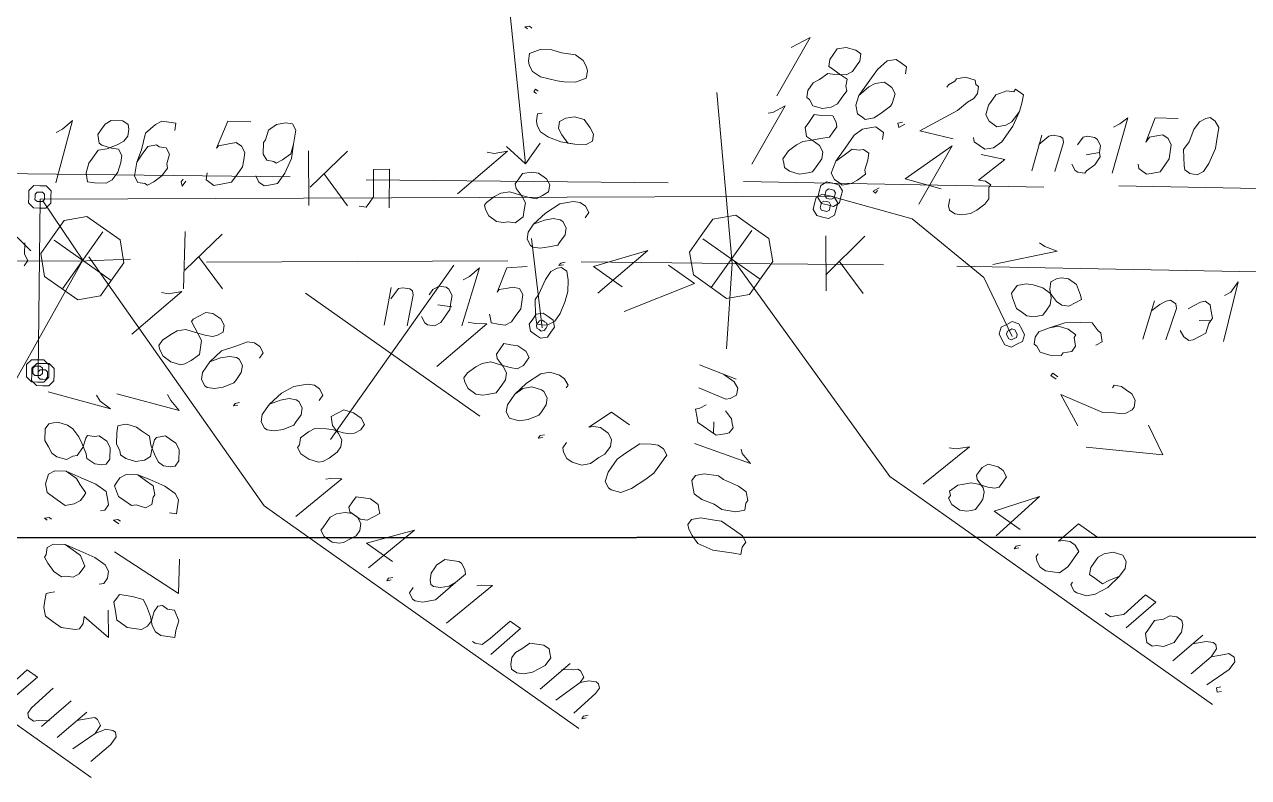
# Model space of a CAD drawing. Header units: millimetres. Extents: x -45570 to 57695, y -24100 to 57483.
# Drawn here: x 542 to 17859, y -24100 to -13444 of the extents above; entities that cross this region are included whole.
import ezdxf

# ---------------------------------------------------------------- set-up
doc = ezdxf.new("R2010")
doc.units = ezdxf.units.MM
doc.layers.add('НВК_граница', color=6, linetype='Continuous', lineweight=35)
doc.layers.add('НВК_топо', color=9, linetype='Continuous', lineweight=9)

# ---------------------------------------------------------------- blocks, each defined once
blk = doc.blocks.new('ТОПО')
at = {"layer": 'НВК_граница'}
blk.add_line((-5171, -20714), (23829, -20695), dxfattribs=at)
at = {"layer": 'НВК_топо'}
for p, q in [((7631, -15417), (7199, -11191)), ((7686, -13468), (7623, -13479)), ((7623, -13479), (7659, -13505)), ((7722, -13494), (7686, -13468)), ((11658, -13629), (11185, -14453)), ((11480, -13724), (11658, -13629)), ((7839, -13798), (7687, -13856)), ((8001, -13802), (7839, -13798)), ((8138, -13843), (8001, -13802)), ((8337, -13874), (8138, -13843)), ((11391, -13771), (11480, -13724)), ((12041, -13789), (11989, -13863)), ((12166, -13768), (12041, -13789)), ((12303, -13809), (12166, -13768)), ((12376, -13861), (12303, -13809)), ((7687, -13856), (7672, -13956)), ((7672, -13956), (7683, -14018)), ((7683, -14018), (7730, -14107)), ((8447, -13952), (8337, -13874)), ((8495, -14041), (8447, -13952)), ((11937, -13937), (11921, -14036)), ((11989, -13863), (11937, -13937)), ((12309, -14034), (12361, -13961)), ((12361, -13961), (12376, -13861)), ((12749, -13959), (12608, -14080)), ((12875, -13938), (12749, -13959)), ((12948, -13990), (12875, -13938)), ((13022, -14042), (12948, -13990)), ((7730, -14107), (7841, -14185)), ((7841, -14185), (8077, -14242)), ((8490, -14203), (8506, -14104)), ((8506, -14104), (8495, -14041)), ((11791, -14220), (11906, -14136)), ((11906, -14136), (12006, -14151)), ((11921, -14036), (11958, -14062)), ((11958, -14062), (12069, -14140)), ((12006, -14151), (12168, -14156)), ((12069, -14140), (12179, -14218)), ((12168, -14156), (12257, -14108)), ((12257, -14108), (12309, -14034)), ((12608, -14080), (12478, -14264)), ((13006, -14141), (13022, -14042)), ((13730, -14212), (13855, -14190)), ((13855, -14190), (13992, -14231)), ((7773, -14359), (7747, -14395)), ((7810, -14385), (7773, -14359)), ((8077, -14242), (8176, -14257)), ((8176, -14257), (8339, -14262)), ((8339, -14262), (8490, -14203)), ((11624, -14378), (11702, -14268)), ((11702, -14268), (11791, -14220)), ((12179, -14218), (12164, -14318)), ((12164, -14318), (12174, -14381)), ((12478, -14264), (12348, -14448)), ((12489, -14327), (12348, -14448)), ((12577, -14280), (12489, -14327)), ((12703, -14258), (12577, -14280)), ((12740, -14284), (12703, -14258)), ((12813, -14336), (12740, -14284)), ((12861, -14425), (12813, -14336)), ((13589, -14333), (13615, -14296)), ((13615, -14296), (13704, -14248)), ((13704, -14248), (13730, -14212)), ((13992, -14231), (14003, -14294)), ((14003, -14294), (14039, -14320)), ((14039, -14320), (14024, -14420)), ((14537, -14397), (14563, -14360)), ((14563, -14360), (14674, -14438)), ((7747, -14395), (7784, -14421)), ((10556, -16824), (10336, -14405)), ((11609, -14478), (11624, -14378)), ((11646, -14504), (11609, -14478)), ((11693, -14593), (11646, -14504)), ((12096, -14491), (12044, -14565)), ((12174, -14381), (12096, -14491)), ((12348, -14448), (12306, -14585)), ((12820, -14561), (12861, -14425)), ((13883, -14541), (13742, -14662)), ((13972, -14493), (13883, -14541)), ((14024, -14420), (13972, -14493)), ((14208, -14550), (14286, -14440)), ((14286, -14440), (14438, -14381)), ((14438, -14381), (14537, -14397)), ((14659, -14537), (14617, -14674)), ((14674, -14438), (14659, -14537)), ((7786, -14809), (7801, -14709)), ((7801, -14709), (7864, -14699)), ((11306, -14594), (10833, -15419)), ((11065, -14700), (11128, -14689)), ((11128, -14689), (11306, -14594)), ((11715, -14718), (11637, -14829)), ((11830, -14634), (11693, -14593)), ((11814, -14734), (11715, -14718)), ((11955, -14612), (11830, -14634)), ((12044, -14565), (11955, -14612)), ((12306, -14585), (12328, -14710)), ((12328, -14710), (12401, -14762)), ((12564, -14767), (12679, -14683)), ((12679, -14683), (12794, -14598)), ((12794, -14598), (12820, -14561)), ((13742, -14662), (13209, -14947)), ((14141, -14723), (14182, -14587)), ((14182, -14587), (14208, -14550)), ((14617, -14674), (14513, -14821)), ((14617, -14674), (14524, -14884)), ((1221, -14802), (984, -15683)), ((1080, -14923), (1221, -14802)), ((1682, -14852), (1630, -14925)), ((1771, -14804), (1682, -14852)), ((1933, -14809), (1771, -14804)), ((2007, -14861), (1933, -14809)), ((2018, -14924), (2007, -14861)), ((2395, -14859), (2254, -14980)), ((2484, -14812), (2395, -14859)), ((2583, -14827), (2484, -14812)), ((2683, -14842), (2583, -14827)), ((2668, -14942), (2683, -14842)), ((3421, -14813), (3261, -15196)), ((3746, -14822), (3421, -14813)), ((3993, -14941), (4108, -14857)), ((4108, -14857), (4234, -14835)), ((4234, -14835), (4333, -14851)), ((4333, -14851), (4381, -14939)), ((7797, -14872), (7786, -14809)), ((7844, -14961), (7797, -14872)), ((8095, -14918), (8111, -14818)), ((8111, -14818), (8200, -14771)), ((8200, -14771), (8325, -14749)), ((8325, -14749), (8462, -14790)), ((8462, -14790), (8546, -14905)), ((11637, -14829), (11585, -14902)), ((11977, -14738), (11814, -14734)), ((12024, -14827), (11977, -14738)), ((11983, -14963), (12035, -14890)), ((12035, -14890), (12024, -14827)), ((12401, -14762), (12438, -14788)), ((12438, -14788), (12564, -14767)), ((12962, -14828), (12899, -14839)), ((12899, -14839), (12910, -14902)), ((12910, -14902), (12999, -14854)), ((14188, -14812), (14141, -14723)), ((14262, -14864), (14188, -14812)), ((14299, -14890), (14262, -14864)), ((14424, -14869), (14299, -14890)), ((14524, -14884), (14368, -15105)), ((14513, -14821), (14424, -14869)), ((16153, -14767), (15931, -15548)), ((15949, -14899), (16038, -14851)), ((16038, -14851), (16153, -14767)), ((16540, -14765), (16406, -15111)), ((16865, -14774), (16540, -14765)), ((17164, -14820), (17086, -14930)), ((17253, -14772), (17164, -14820)), ((17316, -14761), (17253, -14772)), ((17389, -14814), (17316, -14761)), ((17437, -14902), (17389, -14814)), ((991, -14970), (1080, -14923)), ((1630, -14925), (1578, -14999)), ((1578, -14999), (1600, -15125)), ((1950, -15097), (2003, -15023)), ((2003, -15023), (2018, -14924)), ((2254, -14980), (2197, -15216)), ((3952, -15078), (3993, -14941)), ((4381, -14939), (4350, -15139)), ((7954, -15039), (7844, -14961)), ((8128, -15106), (7954, -15039)), ((8143, -15007), (8095, -14918)), ((8227, -15121), (8143, -15007)), ((8546, -14905), (8593, -14994)), ((8593, -14994), (8578, -15094)), ((11585, -14902), (11595, -14965)), ((11595, -14965), (11606, -15028)), ((11606, -15028), (11717, -15106)), ((11680, -15080), (11805, -15058)), ((11805, -15058), (11931, -15037)), ((11931, -15037), (11983, -14963)), ((12282, -15009), (12152, -15193)), ((12397, -14925), (12282, -15009)), ((12523, -14903), (12397, -14925)), ((12585, -14893), (12523, -14903)), ((12696, -14971), (12585, -14893)), ((12680, -15070), (12696, -14971)), ((13209, -14947), (13681, -15061)), ((13980, -15106), (13969, -15044)), ((14933, -15008), (14794, -15517)), ((14892, -15144), (15033, -15023)), ((15033, -15023), (15096, -15012)), ((15096, -15012), (15195, -15028)), ((15195, -15028), (15232, -15054)), ((15232, -15054), (15243, -15116)), ((15442, -15147), (15520, -15037)), ((15520, -15037), (15583, -15026)), ((15583, -15026), (15682, -15041)), ((15682, -15041), (15719, -15067)), ((16406, -15111), (16458, -15038)), ((16458, -15038), (16584, -15016)), ((16584, -15016), (16646, -15005)), ((16646, -15005), (16720, -15058)), ((16720, -15058), (16767, -15146)), ((17086, -14930), (17019, -15103)), ((17406, -15102), (17437, -14902)), ((1506, -15335), (1584, -15224)), ((1584, -15224), (1710, -15203)), ((1600, -15125), (1636, -15151)), ((1636, -15151), (1773, -15192)), ((1710, -15203), (1862, -15144)), ((1773, -15192), (1872, -15207)), ((1862, -15144), (1950, -15097)), ((1872, -15207), (1920, -15296)), ((2197, -15216), (2130, -15390)), ((2286, -15169), (2208, -15279)), ((2412, -15147), (2286, -15169)), ((2449, -15173), (2412, -15147)), ((2548, -15189), (2449, -15173)), ((2596, -15277), (2548, -15189)), ((3261, -15196), (3287, -15159)), ((3287, -15159), (3412, -15138)), ((3412, -15138), (3538, -15116)), ((3538, -15116), (3612, -15168)), ((3612, -15168), (3659, -15257)), ((3921, -15277), (3926, -15114)), ((3926, -15114), (3952, -15078)), ((4350, -15139), (4309, -15275)), ((4350, -15139), (4320, -15338)), ((4560, -15232), (4564, -16007)), ((5110, -15235), (4583, -15745)), ((7374, -15235), (6669, -15841)), ((7185, -15268), (7374, -15235)), ((7631, -15417), (7363, -15172)), ((7840, -15123), (7631, -15417)), ((8327, -15137), (8128, -15106)), ((8327, -15137), (8227, -15121)), ((8489, -15141), (8327, -15137)), ((8578, -15094), (8489, -15141)), ((11272, -15344), (11350, -15233)), ((11350, -15233), (11465, -15149)), ((11465, -15149), (11554, -15101)), ((11554, -15101), (11680, -15080)), ((11717, -15106), (11790, -15158)), ((11790, -15158), (11838, -15247)), ((12152, -15193), (12022, -15377)), ((12251, -15208), (12137, -15293)), ((12351, -15224), (12251, -15208)), ((12414, -15213), (12351, -15224)), ((12487, -15265), (12414, -15213)), ((13666, -15160), (13003, -15629)), ((13193, -15985), (13666, -15160)), ((14054, -15158), (13980, -15106)), ((14127, -15210), (14054, -15158)), ((14253, -15189), (14127, -15210)), ((14368, -15105), (14253, -15189)), ((15243, -15116), (15119, -15526)), ((15719, -15067), (15767, -15156)), ((15767, -15156), (15752, -15256)), ((16767, -15146), (16752, -15246)), ((17019, -15103), (16941, -15214)), ((16941, -15214), (16947, -15439)), ((17298, -15411), (17391, -15201)), ((17391, -15201), (17406, -15102)), ((1413, -15545), (1454, -15408)), ((1454, -15408), (1506, -15335)), ((1905, -15396), (1863, -15532)), ((1920, -15296), (1905, -15396)), ((2130, -15390), (2099, -15589)), ((2208, -15279), (2130, -15390)), ((2554, -15414), (2596, -15277)), ((3644, -15357), (3629, -15456)), ((3659, -15257), (3644, -15357)), ((3969, -15366), (3921, -15277)), ((4068, -15381), (3969, -15366)), ((4105, -15407), (4068, -15381)), ((4194, -15359), (4105, -15407)), ((4309, -15275), (4194, -15359)), ((4320, -15338), (4226, -15548)), ((7086, -15252), (7185, -15268)), ((11283, -15406), (11272, -15344)), ((11294, -15469), (11283, -15406)), ((11822, -15346), (11744, -15457)), ((11838, -15247), (11822, -15346)), ((12022, -15377), (11954, -15550)), ((12137, -15293), (12022, -15377)), ((12431, -15501), (12472, -15365)), ((12472, -15365), (12487, -15265)), ((14411, -15356), (14040, -15646)), ((14075, -15284), (14411, -15356)), ((15752, -15256), (15563, -15288)), ((15762, -15318), (15684, -15429)), ((15752, -15256), (15762, -15318)), ((16737, -15346), (16685, -15419)), ((16752, -15246), (16737, -15346)), ((17220, -15522), (17298, -15411)), ((4300, -15600), (-300, -15547)), ((1424, -15607), (1413, -15545)), ((1863, -15532), (1811, -15606)), ((2487, -15587), (2565, -15477)), ((2565, -15477), (2554, -15414)), ((3111, -15642), (3126, -15542)), ((3551, -15567), (3472, -15677)), ((3629, -15456), (3551, -15567)), ((4226, -15548), (4122, -15695)), ((5114, -16010), (4776, -15551)), ((5704, -15489), (5478, -15495)), ((5478, -15495), (5480, -15883)), ((5701, -16039), (5704, -15489)), ((7590, -15554), (7538, -15627)), ((7716, -15532), (7590, -15554)), ((7815, -15548), (7716, -15532)), ((7926, -15626), (7815, -15548)), ((11367, -15521), (11294, -15469)), ((11504, -15563), (11367, -15521)), ((11629, -15541), (11504, -15563)), ((11692, -15530), (11629, -15541)), ((11744, -15457), (11692, -15530)), ((11954, -15550), (12002, -15639)), ((12327, -15648), (12442, -15564)), ((12442, -15564), (12431, -15501)), ((15407, -15509), (15359, -15420)), ((15444, -15535), (15407, -15509)), ((15543, -15550), (15444, -15535)), ((15569, -15513), (15543, -15550)), ((15684, -15429), (15569, -15513)), ((16308, -15484), (16297, -15421)), ((16345, -15510), (16308, -15484)), ((16418, -15562), (16345, -15510)), ((16481, -15551), (16418, -15562)), ((16607, -15530), (16481, -15551)), ((16685, -15419), (16607, -15530)), ((16947, -15439), (16958, -15502)), ((16958, -15502), (17031, -15554)), ((17031, -15554), (17131, -15569)), ((17131, -15569), (17220, -15522)), ((1434, -15670), (1424, -15607)), ((1534, -15686), (1434, -15670)), ((1696, -15690), (1534, -15686)), ((1785, -15643), (1696, -15690)), ((1811, -15606), (1785, -15643)), ((2099, -15589), (2147, -15678)), ((2147, -15678), (2247, -15693)), ((2247, -15693), (2283, -15719)), ((2283, -15719), (2372, -15671)), ((2372, -15671), (2487, -15587)), ((2786, -15633), (2760, -15670)), ((2760, -15670), (2771, -15732)), ((2771, -15732), (2823, -15659)), ((3148, -15668), (3111, -15642)), ((3221, -15720), (3148, -15668)), ((3347, -15698), (3221, -15720)), ((3472, -15677), (3347, -15698)), ((3860, -15675), (3813, -15586)), ((3934, -15727), (3860, -15675)), ((3997, -15717), (3934, -15727)), ((4122, -15695), (3997, -15717)), ((9650, -15686), (5374, -15642)), ((7538, -15627), (7486, -15701)), ((7486, -15701), (7497, -15764)), ((7973, -15715), (7926, -15626)), ((7958, -15814), (7973, -15715)), ((14963, -15746), (10713, -15666)), ((12002, -15639), (12075, -15691)), ((12075, -15691), (12112, -15717)), ((12112, -15717), (12238, -15696)), ((12238, -15696), (12327, -15648)), ((12636, -15757), (12547, -15804)), ((13003, -15629), (13511, -15769)), ((14040, -15646), (14140, -15661)), ((14140, -15661), (14213, -15713)), ((14187, -15750), (14183, -15912)), ((14213, -15713), (14187, -15750)), ((20275, -15807), (16026, -15726)), ((734, -18377), (765, -15914)), ((765, -15914), (11945, -15875)), ((5480, -15883), (5428, -15956)), ((7078, -15965), (7193, -15880)), ((7193, -15880), (7282, -15833)), ((7282, -15833), (7408, -15811)), ((7408, -15811), (7544, -15853)), ((7497, -15764), (7581, -15879)), ((7544, -15853), (7681, -15894)), ((7581, -15879), (7629, -15968)), ((7681, -15894), (7780, -15909)), ((7780, -15909), (7869, -15862)), ((7869, -15862), (7958, -15814)), ((11945, -15875), (13099, -16195)), ((12547, -15804), (12584, -15830)), ((12584, -15830), (12610, -15794)), ((13617, -16009), (13633, -15910)), ((14183, -15912), (14131, -15986)), ((1366, -16781), (802, -15940)), ((5376, -16030), (5276, -16015)), ((5428, -15956), (5376, -16030)), ((7052, -16002), (7078, -15965)), ((7063, -16064), (7052, -16002)), ((7111, -16153), (7063, -16064)), ((7613, -16067), (7598, -16167)), ((7629, -15968), (7613, -16067)), ((8116, -15981), (7912, -16113)), ((8304, -15949), (8116, -15981)), ((8404, -15964), (8304, -15949)), ((8477, -16016), (8404, -15964)), ((8525, -16105), (8477, -16016)), ((13628, -16072), (13617, -16009)), ((13702, -16124), (13628, -16072)), ((14016, -16070), (13927, -16118)), ((14131, -15986), (14016, -16070)), ((632, -16648), (242, -16262)), ((7221, -16231), (7111, -16153)), ((7321, -16247), (7221, -16231)), ((7383, -16236), (7321, -16247)), ((7483, -16251), (7383, -16236)), ((7598, -16167), (7483, -16251)), ((7745, -16271), (7667, -16381)), ((7912, -16113), (7745, -16271)), ((7897, -16213), (7745, -16271)), ((8022, -16191), (7897, -16213)), ((8122, -16206), (8022, -16191)), ((8159, -16232), (8122, -16206)), ((8206, -16321), (8159, -16232)), ((8473, -16179), (8525, -16105)), ((13099, -16195), (14114, -17023)), ((13801, -16139), (13702, -16124)), ((13927, -16118), (13801, -16139)), ((1652, -16377), (1080, -17186)), ((2815, -16371), (2793, -17184)), ((3339, -16411), (2813, -16922)), ((7667, -16381), (7652, -16481)), ((8113, -16531), (8191, -16421)), ((8191, -16421), (8206, -16321)), ((10831, -16357), (10259, -17166)), ((12430, -16439), (11877, -16986)), ((11880, -16436), (11883, -17211)), ((547, -16533), (543, -16696)), ((961, -16495), (1771, -17068)), ((7652, -16481), (7699, -16570)), ((7699, -16570), (7736, -16596)), ((7867, -17737), (7715, -16470)), ((7736, -16596), (7836, -16611)), ((7836, -16611), (7961, -16590)), ((7961, -16590), (8087, -16568)), ((8087, -16568), (8113, -16531)), ((10140, -16475), (10950, -17048)), ((14903, -16533), (14977, -16585)), ((14977, -16585), (15150, -16652)), ((1303, -16792), (-2223, -16782)), ((-95, -19392), (1366, -16781)), ((591, -16785), (538, -16858)), ((543, -16696), (591, -16785)), ((2042, -16763), (1303, -16792)), ((1455, -16734), (3933, -20254)), ((3343, -17186), (3006, -16727)), ((7381, -16786), (3116, -16805)), ((9360, -16641), (8591, -16870)), ((8656, -17247), (9360, -16641)), ((10582, -16788), (12785, -19838)), ((12407, -17251), (12070, -16791)), ((15150, -16652), (14244, -16839)), ((4872, -19317), (6616, -16852)), ((6978, -16887), (6730, -17706)), ((6837, -17009), (6978, -16887)), ((7365, -16886), (7231, -17232)), ((7653, -16869), (7365, -16886)), ((7989, -16941), (7911, -17051)), ((8078, -16893), (7989, -16941)), ((8141, -16882), (8078, -16893)), ((8130, -16819), (8104, -16856)), ((8104, -16856), (8167, -16845)), ((8193, -16809), (8130, -16819)), ((8214, -16934), (8141, -16882)), ((8236, -17060), (8214, -16934)), ((10556, -16824), (8418, -16802)), ((8591, -16870), (8996, -17156)), ((9655, -16849), (10023, -17110)), ((10472, -18035), (10556, -16824)), ((12694, -16846), (10556, -16824)), ((17980, -16943), (13731, -16863)), ((6748, -17056), (6837, -17009)), ((7911, -17051), (7818, -17261)), ((8231, -17222), (8236, -17060)), ((10023, -17110), (9024, -17507)), ((14114, -17023), (14516, -17860)), ((14534, -17210), (14586, -17137)), ((14586, -17137), (14712, -17115)), ((14712, -17115), (14812, -17130)), ((14812, -17130), (14948, -17172)), ((15063, -17087), (15048, -17187)), ((15152, -17040), (15063, -17087)), ((15215, -17029), (15152, -17040)), ((15314, -17044), (15215, -17029)), ((15424, -17122), (15314, -17044)), ((15483, -17274), (15424, -17122)), ((17714, -17086), (17503, -17930)), ((17610, -17233), (17714, -17086)), ((2767, -17220), (2062, -17826)), ((2479, -17237), (2578, -17253)), ((2578, -17253), (2767, -17220)), ((4517, -17244), (6982, -18988)), ((5732, -17165), (5630, -17700)), ((5727, -17328), (5832, -17181)), ((5832, -17181), (5894, -17170)), ((5894, -17170), (5994, -17185)), ((6042, -17274), (5954, -17709)), ((5994, -17185), (6031, -17211)), ((6031, -17211), (6042, -17274)), ((6267, -17268), (6319, -17194)), ((6319, -17194), (6408, -17147)), ((6408, -17147), (6507, -17162)), ((6507, -17162), (6544, -17188)), ((6544, -17188), (6592, -17277)), ((6592, -17277), (6576, -17376)), ((7231, -17232), (7257, -17195)), ((7257, -17195), (7382, -17174)), ((7382, -17174), (7445, -17163)), ((7445, -17163), (7545, -17178)), ((7545, -17178), (7592, -17267)), ((7592, -17267), (7577, -17367)), ((7818, -17261), (7766, -17334)), ((8190, -17359), (8231, -17222)), ((14508, -17247), (14534, -17210)), ((14519, -17310), (14508, -17247)), ((14577, -17461), (14519, -17310)), ((14948, -17172), (15058, -17250)), ((15048, -17187), (15069, -17313)), ((15069, -17313), (15054, -17412)), ((15058, -17250), (15143, -17365)), ((15494, -17337), (15483, -17274)), ((17521, -17281), (17610, -17233)), ((6587, -17439), (6388, -17409)), ((6561, -17476), (6483, -17586)), ((6576, -17376), (6561, -17476)), ((7562, -17466), (7484, -17577)), ((7577, -17367), (7562, -17466)), ((7766, -17334), (7772, -17560)), ((8123, -17532), (8190, -17359)), ((14651, -17513), (14577, -17461)), ((15002, -17486), (14950, -17559)), ((15054, -17412), (15002, -17486)), ((15143, -17365), (15216, -17417)), ((15216, -17417), (15316, -17432)), ((15316, -17432), (15405, -17384)), ((15405, -17384), (15494, -17337)), ((16531, -17353), (16366, -17899)), ((16490, -17490), (16605, -17405)), ((16605, -17405), (16693, -17358)), ((16841, -17462), (16691, -17908)), ((16693, -17358), (16756, -17347)), ((16756, -17347), (16830, -17399)), ((16830, -17399), (16841, -17462)), ((17003, -17466), (17092, -17419)), ((17092, -17419), (17181, -17371)), ((17181, -17371), (17244, -17360)), ((17244, -17360), (17317, -17413)), ((17317, -17413), (17328, -17475)), ((17328, -17475), (17349, -17601)), ((2931, -17613), (2905, -17649)), ((2905, -17649), (2952, -17738)), ((3020, -17565), (2931, -17613)), ((3109, -17518), (3020, -17565)), ((3208, -17533), (3109, -17518)), ((3319, -17611), (3208, -17533)), ((3366, -17700), (3319, -17611)), ((6206, -17666), (6158, -17577)), ((6431, -17660), (6342, -17708)), ((6483, -17586), (6431, -17660)), ((6819, -17658), (6918, -17674)), ((7133, -17604), (7122, -17542)), ((7144, -17667), (7133, -17604)), ((7432, -17650), (7343, -17698)), ((7484, -17577), (7432, -17650)), ((7772, -17560), (7793, -17685)), ((7956, -17690), (8045, -17642)), ((8045, -17642), (8123, -17532)), ((14724, -17566), (14651, -17513)), ((14824, -17581), (14724, -17566)), ((14950, -17559), (14824, -17581)), ((15485, -17662), (15259, -17668)), ((15647, -17666), (15485, -17662)), ((17323, -17638), (17161, -17633)), ((17349, -17601), (17297, -17675)), ((2497, -17913), (2612, -17829)), ((2612, -17829), (2701, -17781)), ((2701, -17781), (2827, -17760)), ((2827, -17760), (2963, -17801)), ((2952, -17738), (3000, -17827)), ((2963, -17801), (3100, -17842)), ((3000, -17827), (3048, -17916)), ((3262, -17847), (3351, -17799)), ((3351, -17799), (3366, -17700)), ((6243, -17692), (6206, -17666)), ((6342, -17708), (6243, -17692)), ((7081, -17678), (6376, -18284)), ((6918, -17674), (7081, -17678)), ((7243, -17683), (7144, -17667)), ((7343, -17698), (7243, -17683)), ((7793, -17685), (7893, -17701)), ((7893, -17701), (7956, -17690)), ((14893, -17795), (14841, -17869)), ((15045, -17737), (14893, -17795)), ((15259, -17668), (15045, -17737)), ((15170, -17715), (15045, -17737)), ((15307, -17757), (15170, -17715)), ((15417, -17835), (15307, -17757)), ((15391, -17872), (15417, -17835)), ((15731, -17781), (15647, -17666)), ((15768, -17807), (15731, -17781)), ((15790, -17933), (15768, -17807)), ((16942, -17865), (16894, -17776)), ((17256, -17811), (17167, -17859)), ((17297, -17675), (17256, -17811)), ((2445, -17987), (2497, -17913)), ((2456, -18050), (2445, -17987)), ((3048, -17916), (3032, -18016)), ((3100, -17842), (3199, -17858)), ((3199, -17858), (3262, -17847)), ((3546, -17992), (3331, -18061)), ((3697, -17934), (3546, -17992)), ((3797, -17949), (3697, -17934)), ((3870, -18001), (3797, -17949)), ((3918, -18090), (3870, -18001)), ((7323, -17960), (7271, -18033)), ((7423, -17975), (7323, -17960)), ((7522, -17990), (7423, -17975)), ((7633, -18069), (7522, -17990)), ((14841, -17869), (14826, -17968)), ((14826, -17968), (14863, -17995)), ((14863, -17995), (14910, -18083)), ((15361, -18071), (15413, -17997)), ((15413, -17997), (15391, -17872)), ((15701, -17980), (15790, -17933)), ((17016, -17917), (16942, -17865)), ((17078, -17906), (17016, -17917)), ((17167, -17859), (17078, -17906)), ((2504, -18138), (2456, -18050)), ((2614, -18217), (2504, -18138)), ((3017, -18115), (2902, -18200)), ((3032, -18016), (3017, -18115)), ((3331, -18061), (3164, -18219)), ((3316, -18161), (3164, -18219)), ((3441, -18140), (3316, -18161)), ((3541, -18155), (3441, -18140)), ((3578, -18181), (3541, -18155)), ((3625, -18270), (3578, -18181)), ((3866, -18164), (3918, -18090)), ((7271, -18033), (7219, -18107)), ((7219, -18107), (7230, -18170)), ((7230, -18170), (7314, -18285)), ((7680, -18157), (7633, -18069)), ((7654, -18194), (7680, -18157)), ((14910, -18083), (15046, -18125)), ((15046, -18125), (15209, -18129)), ((15209, -18129), (15235, -18092)), ((15235, -18092), (15361, -18071)), ((2750, -18258), (2614, -18217)), ((2813, -18247), (2750, -18258)), ((2902, -18200), (2813, -18247)), ((3164, -18219), (3060, -18367)), ((3610, -18369), (3625, -18270)), ((6811, -18371), (6926, -18287)), ((6926, -18287), (7015, -18239)), ((7015, -18239), (7141, -18217)), ((7141, -18217), (7277, -18259)), ((7277, -18259), (7414, -18300)), ((7314, -18285), (7362, -18374)), ((7414, -18300), (7513, -18315)), ((7513, -18315), (7602, -18268)), ((7602, -18268), (7654, -18194)), ((10610, -18464), (10091, -18262)), ((3060, -18367), (3045, -18466)), ((3045, -18466), (3092, -18555)), ((3354, -18575), (3506, -18517)), ((3506, -18517), (3532, -18480)), ((3532, -18480), (3610, -18369)), ((6759, -18444), (6811, -18371)), ((6770, -18507), (6759, -18444)), ((6818, -18596), (6770, -18507)), ((7346, -18473), (7294, -18547)), ((7362, -18374), (7346, -18473)), ((7645, -18519), (7478, -18677)), ((7849, -18387), (7645, -18519)), ((7974, -18366), (7849, -18387)), ((8111, -18407), (7974, -18366)), ((8184, -18459), (8111, -18407)), ((8232, -18548), (8184, -18459)), ((10437, -18397), (10584, -18501)), ((10584, -18501), (10632, -18590)), ((15090, -18376), (15063, -18413)), ((15063, -18413), (15137, -18465)), ((15163, -18428), (15090, -18376)), ((1758, -18881), (876, -18643)), ((1563, -18688), (1611, -18776)), ((2732, -18908), (1851, -18671)), ((2564, -18678), (2611, -18767)), ((3092, -18555), (3129, -18581)), ((3129, -18581), (3229, -18596)), ((3229, -18596), (3354, -18575)), ((4177, -18660), (4010, -18818)), ((4355, -18565), (4177, -18660)), ((4543, -18533), (4355, -18565)), ((4643, -18548), (4543, -18533)), ((4717, -18600), (4643, -18548)), ((4712, -18763), (4764, -18689)), ((4764, -18689), (4717, -18600)), ((6928, -18674), (6818, -18596)), ((7028, -18689), (6928, -18674)), ((7090, -18679), (7028, -18689)), ((7216, -18657), (7090, -18679)), ((7294, -18547), (7216, -18657)), ((7478, -18677), (7374, -18824)), ((7593, -18593), (7478, -18677)), ((7719, -18571), (7593, -18593)), ((7855, -18612), (7719, -18571)), ((7892, -18638), (7855, -18612)), ((7939, -18727), (7892, -18638)), ((8206, -18585), (8232, -18548)), ((10465, -18748), (10082, -18587)), ((10617, -18689), (10528, -18737)), ((10632, -18590), (10617, -18689)), ((15799, -18933), (15206, -18679)), ((15206, -18679), (15444, -19124)), ((15934, -18587), (15960, -18550)), ((15960, -18550), (16060, -18566)), ((16060, -18566), (16133, -18618)), ((16133, -18618), (16207, -18670)), ((16207, -18670), (16254, -18759)), ((1611, -18776), (1758, -18881)), ((2611, -18767), (2732, -18908)), ((3523, -18805), (3497, -18841)), ((3497, -18841), (3560, -18831)), ((3586, -18794), (3523, -18805)), ((4010, -18818), (3906, -18965)), ((4162, -18760), (4010, -18818)), ((4288, -18738), (4162, -18760)), ((4387, -18754), (4288, -18738)), ((4424, -18780), (4387, -18754)), ((4472, -18868), (4424, -18780)), ((4456, -18968), (4472, -18868)), ((7374, -18824), (7359, -18924)), ((7846, -18937), (7924, -18827)), ((7924, -18827), (7939, -18727)), ((10036, -18886), (10099, -18875)), ((10099, -18875), (10188, -18827)), ((10528, -18737), (10465, -18748)), ((16239, -18858), (16213, -18895)), ((16254, -18759), (16239, -18858)), ((3906, -18965), (3891, -19065)), ((4378, -19078), (4456, -18968)), ((4970, -18945), (4881, -18992)), ((4881, -18992), (4892, -19055)), ((5059, -18897), (4970, -18945)), ((5195, -18939), (5059, -18897)), ((5305, -19017), (5195, -18939)), ((5353, -19106), (5305, -19017)), ((7359, -18924), (7406, -19013)), ((7406, -19013), (7543, -19054)), ((7543, -19054), (7668, -19032)), ((7668, -19032), (7820, -18974)), ((7820, -18974), (7846, -18937)), ((8847, -18928), (8528, -19144)), ((9104, -19110), (8847, -18928)), ((10057, -19011), (10036, -18886)), ((10068, -19074), (10057, -19011)), ((10460, -18910), (10545, -19025)), ((10545, -19025), (10555, -19088)), ((15962, -18938), (15799, -18933)), ((16061, -18953), (15962, -18938)), ((16124, -18942), (16061, -18953)), ((16213, -18895), (16124, -18942)), ((832, -19330), (837, -19168)), ((837, -19168), (889, -19094)), ((889, -19094), (952, -19083)), ((952, -19083), (1015, -19072)), ((1015, -19072), (1151, -19114)), ((1151, -19114), (1225, -19166)), ((1225, -19166), (1309, -19281)), ((1844, -19383), (1848, -19221)), ((1848, -19221), (1864, -19121)), ((1864, -19121), (1926, -19110)), ((1926, -19110), (1989, -19100)), ((1989, -19100), (2126, -19141)), ((2126, -19141), (2199, -19193)), ((2199, -19193), (2310, -19271)), ((3891, -19065), (3938, -19154)), ((3938, -19154), (3975, -19180)), ((3975, -19180), (4075, -19195)), ((4075, -19195), (4201, -19174)), ((4201, -19174), (4352, -19115)), ((4352, -19115), (4378, -19078)), ((4447, -19293), (4562, -19209)), ((4562, -19209), (4651, -19161)), ((4651, -19161), (4813, -19166)), ((4813, -19166), (4913, -19181)), ((4892, -19055), (4902, -19118)), ((4902, -19118), (4987, -19233)), ((4913, -19181), (5050, -19222)), ((5212, -19227), (5301, -19179)), ((5301, -19179), (5353, -19106)), ((8528, -19144), (8591, -19133)), ((8591, -19133), (8690, -19148)), ((8690, -19148), (8801, -19227)), ((10142, -19126), (10068, -19074)), ((10252, -19204), (10142, -19126)), ((10326, -19256), (10252, -19204)), ((10289, -19230), (10293, -19068)), ((10566, -19151), (10514, -19224)), ((10555, -19088), (10566, -19151)), ((16445, -19114), (16645, -19532)), ((880, -19419), (832, -19330)), ((1309, -19281), (1356, -19370)), ((1356, -19370), (1415, -19521)), ((1409, -19296), (1367, -19432)), ((1435, -19259), (1409, -19296)), ((1534, -19274), (1435, -19259)), ((1597, -19264), (1534, -19274)), ((1707, -19342), (1597, -19264)), ((1755, -19431), (1707, -19342)), ((1891, -19472), (1844, -19383)), ((2310, -19271), (2331, -19397)), ((2383, -19323), (2342, -19460)), ((2409, -19286), (2383, -19323)), ((2535, -19265), (2409, -19286)), ((2608, -19317), (2535, -19265)), ((2682, -19369), (2608, -19317)), ((2730, -19458), (2682, -19369)), ((4406, -19429), (4432, -19393)), ((4432, -19393), (4447, -19293)), ((4987, -19233), (5034, -19322)), ((5034, -19322), (5019, -19421)), ((5050, -19222), (5149, -19237)), ((5149, -19237), (5212, -19227)), ((7837, -19262), (7811, -19299)), ((7811, -19299), (7874, -19288)), ((7900, -19251), (7837, -19262)), ((8157, -19434), (8209, -19360)), ((8801, -19227), (8848, -19315)), ((8848, -19315), (8833, -19415)), ((9247, -19376), (9043, -19508)), ((9409, -19381), (9247, -19376)), ((9509, -19396), (9409, -19381)), ((10815, -19658), (10022, -19373)), ((10451, -19235), (10326, -19256)), ((10514, -19224), (10451, -19235)), ((927, -19508), (880, -19419)), ((1001, -19560), (927, -19508)), ((1137, -19601), (1001, -19560)), ((1226, -19554), (1137, -19601)), ((1289, -19543), (1226, -19554)), ((1367, -19432), (1289, -19543)), ((1415, -19521), (1426, -19584)), ((1750, -19593), (1755, -19431)), ((1902, -19535), (1891, -19472)), ((1976, -19587), (1902, -19535)), ((2327, -19559), (2238, -19607)), ((2342, -19460), (2327, -19559)), ((2331, -19397), (2389, -19548)), ((2389, -19548), (2437, -19637)), ((2725, -19620), (2730, -19458)), ((4454, -19518), (4406, -19429)), ((4564, -19596), (4454, -19518)), ((4967, -19495), (4852, -19579)), ((5019, -19421), (4967, -19495)), ((8168, -19497), (8157, -19434)), ((8216, -19585), (8168, -19497)), ((8755, -19525), (8666, -19573)), ((8833, -19415), (8755, -19525)), ((9043, -19508), (8928, -19593)), ((9583, -19448), (9509, -19396)), ((9578, -19611), (9630, -19537)), ((9630, -19537), (9583, -19448)), ((10683, -19454), (10694, -19517)), ((10694, -19517), (10815, -19658)), ((13910, -19419), (13258, -19951)), ((13622, -19436), (13722, -19451)), ((13722, -19451), (13910, -19419)), ((16645, -19532), (15560, -19427)), ((1426, -19584), (1536, -19662)), ((1536, -19662), (1635, -19677)), ((1635, -19677), (1698, -19667)), ((1698, -19667), (1750, -19593)), ((2112, -19628), (1976, -19587)), ((2238, -19607), (2112, -19628)), ((2437, -19637), (2511, -19689)), ((2511, -19689), (2610, -19705)), ((2610, -19705), (2673, -19694)), ((2673, -19694), (2725, -19620)), ((4700, -19638), (4564, -19596)), ((4763, -19627), (4700, -19638)), ((4852, -19579), (4763, -19627)), ((8289, -19637), (8216, -19585)), ((8426, -19679), (8289, -19637)), ((8551, -19657), (8426, -19679)), ((8666, -19573), (8551, -19657)), ((8928, -19593), (8798, -19777)), ((9448, -19795), (9578, -19611)), ((14089, -19711), (14037, -19785)), ((14178, -19664), (14089, -19711)), ((14315, -19705), (14178, -19664)), ((14388, -19757), (14315, -19705)), ((882, -19807), (840, -19943)), ((970, -19759), (882, -19807)), ((1133, -19764), (970, -19759)), ((1343, -19857), (1133, -19764)), ((1280, -19868), (1133, -19764)), ((1328, -19957), (1280, -19868)), ((1553, -19950), (1343, -19857)), ((1893, -19860), (1841, -19933)), ((1982, -19812), (1893, -19860)), ((2144, -19817), (1982, -19812)), ((2318, -19884), (2144, -19817)), ((2255, -19895), (2144, -19817)), ((2365, -19973), (2255, -19895)), ((2528, -19977), (2318, -19884)), ((5031, -19872), (4379, -20404)), ((4806, -19878), (4869, -19867)), ((4869, -19867), (5031, -19872)), ((8798, -19777), (8757, -19913)), ((8757, -19913), (8804, -20002)), ((9129, -20011), (9333, -19879)), ((9333, -19879), (9448, -19795)), ((10035, -19824), (9983, -19897)), ((9983, -19897), (9993, -19960)), ((10160, -19802), (10035, -19824)), ((10360, -19833), (10160, -19802)), ((10433, -19885), (10360, -19833)), ((10643, -19978), (10433, -19885)), ((12785, -19838), (13080, -20046)), ((14037, -19785), (14011, -19822)), ((14011, -19822), (14022, -19884)), ((14022, -19884), (14106, -19999)), ((14384, -19919), (14436, -19846)), ((14436, -19846), (14388, -19757)), ((840, -19943), (862, -20069)), ((862, -20069), (972, -20147)), ((1412, -20071), (1328, -19957)), ((1386, -20108), (1412, -20071)), ((1700, -20054), (1553, -19950)), ((1722, -20180), (1700, -20054)), ((1841, -19933), (1815, -19970)), ((1815, -19970), (1873, -20122)), ((2387, -20099), (2365, -19973)), ((2675, -20082), (2528, -19977)), ((2722, -20170), (2675, -20082)), ((8804, -20002), (8841, -20028)), ((8841, -20028), (8978, -20069)), ((8978, -20069), (9129, -20011)), ((9993, -19960), (10015, -20086)), ((10015, -20086), (10125, -20164)), ((10754, -20056), (10643, -19978)), ((10775, -20182), (10754, -20056)), ((13080, -20046), (17348, -23066)), ((13630, -20049), (13745, -19964)), ((13641, -20111), (13630, -20049)), ((13745, -19964), (13808, -19953)), ((13808, -19953), (13933, -19932)), ((13933, -19932), (14033, -19947)), ((14033, -19947), (14169, -19989)), ((14117, -20062), (14102, -20162)), ((14106, -19999), (14117, -20062)), ((14169, -19989), (14269, -20004)), ((14269, -20004), (14332, -19993)), ((14332, -19993), (14384, -19919)), ((972, -20147), (1083, -20225)), ((1083, -20225), (1119, -20251)), ((1119, -20251), (1245, -20229)), ((1245, -20229), (1334, -20182)), ((1334, -20182), (1386, -20108)), ((1680, -20316), (1732, -20243)), ((1732, -20243), (1722, -20180)), ((1873, -20122), (1947, -20174)), ((1947, -20174), (2057, -20252)), ((2057, -20252), (2120, -20241)), ((2120, -20241), (2256, -20282)), ((2256, -20282), (2345, -20235)), ((2345, -20235), (2361, -20135)), ((2361, -20135), (2387, -20099)), ((2707, -20270), (2722, -20170)), ((3933, -20254), (4227, -20462)), ((5185, -20201), (5133, -20275)), ((5237, -20128), (5185, -20201)), ((5337, -20143), (5237, -20128)), ((5436, -20158), (5337, -20143)), ((5546, -20236), (5436, -20158)), ((5557, -20299), (5546, -20236)), ((10125, -20164), (10299, -20231)), ((10299, -20231), (10409, -20309)), ((10734, -20318), (10749, -20219)), ((10749, -20219), (10775, -20182)), ((13615, -20148), (13641, -20111)), ((13662, -20237), (13615, -20148)), ((13773, -20315), (13662, -20237)), ((14076, -20199), (13998, -20309)), ((14102, -20162), (14076, -20199)), ((14903, -20122), (14260, -20329)), ((14288, -20680), (14903, -20122)), ((890, -20420), (827, -20430)), ((827, -20430), (864, -20456)), ((926, -20446), (890, -20420)), ((1617, -20327), (1680, -20316)), ((2592, -20354), (2692, -20370)), ((2692, -20370), (2707, -20270)), ((4814, -20491), (4866, -20418)), ((4866, -20418), (4955, -20370)), ((4955, -20370), (5081, -20349)), ((5081, -20349), (5180, -20364)), ((5133, -20275), (5144, -20338)), ((5144, -20338), (5254, -20416)), ((5180, -20364), (5291, -20442)), ((5254, -20416), (5301, -20505)), ((5390, -20457), (5479, -20410)), ((5479, -20410), (5568, -20362)), ((5568, -20362), (5557, -20299)), ((10106, -20426), (9980, -20447)), ((10305, -20456), (10106, -20426)), ((10409, -20309), (10608, -20340)), ((10608, -20340), (10734, -20318)), ((13872, -20330), (13773, -20315)), ((13935, -20320), (13872, -20330)), ((13998, -20309), (13935, -20320)), ((14260, -20329), (14628, -20589)), ((1864, -20447), (1801, -20457)), ((1801, -20457), (1875, -20509)), ((1901, -20473), (1864, -20447)), ((4227, -20462), (8385, -23404)), ((4736, -20602), (4762, -20565)), ((4784, -20690), (4736, -20602)), ((4762, -20565), (4814, -20491)), ((5286, -20604), (5234, -20678)), ((5301, -20505), (5286, -20604)), ((5291, -20442), (5390, -20457)), ((6062, -20601), (5381, -20782)), ((5409, -21133), (6062, -20601)), ((9980, -20447), (9928, -20521)), ((9928, -20521), (9939, -20584)), ((9939, -20584), (9986, -20673)), ((10404, -20472), (10305, -20456)), ((10588, -20602), (10404, -20472)), ((10699, -20680), (10588, -20602)), ((15455, -20512), (15173, -20754)), ((15713, -20694), (15455, -20512)), ((4894, -20768), (4784, -20690)), ((4994, -20784), (4894, -20768)), ((5056, -20773), (4994, -20784)), ((5145, -20725), (5056, -20773)), ((5234, -20678), (5145, -20725)), ((9986, -20673), (10070, -20787)), ((10694, -20842), (10746, -20769)), ((10746, -20769), (10699, -20680)), ((15173, -20754), (15236, -20744)), ((15236, -20744), (15336, -20759)), ((15336, -20759), (15409, -20811)), ((850, -20944), (824, -20980)), ((865, -20844), (850, -20944)), ((954, -20796), (865, -20844)), ((1117, -20801), (954, -20796)), ((1327, -20894), (1117, -20801)), ((1264, -20905), (1117, -20801)), ((1337, -20957), (1264, -20905)), ((1537, -20988), (1327, -20894)), ((2723, -21496), (1814, -20908)), ((5381, -20782), (5749, -21042)), ((10070, -20787), (10280, -20881)), ((10280, -20881), (10380, -20896)), ((10380, -20896), (10579, -20927)), ((10579, -20927), (10679, -20942)), ((10679, -20942), (10694, -20842)), ((14571, -20825), (14545, -20862)), ((14545, -20862), (14608, -20851)), ((14634, -20814), (14571, -20825)), ((14855, -20971), (14881, -20934)), ((15457, -20900), (15405, -20973)), ((15409, -20811), (15457, -20900)), ((15730, -20982), (15819, -20935)), ((15819, -20935), (15944, -20913)), ((15944, -20913), (16081, -20955)), ((824, -20980), (871, -21069)), ((871, -21069), (956, -21184)), ((1396, -21109), (1337, -20957)), ((1370, -21146), (1396, -21109)), ((1684, -21092), (1537, -20988)), ((1731, -21181), (1684, -21092)), ((2736, -21009), (2723, -21496)), ((6347, -21134), (6373, -21097)), ((6373, -21097), (6488, -21013)), ((6488, -21013), (6587, -21028)), ((6587, -21028), (6687, -21043)), ((6687, -21043), (6724, -21069)), ((6724, -21069), (6771, -21158)), ((14866, -21033), (14855, -20971)), ((14913, -21122), (14866, -21033)), ((14987, -21174), (14913, -21122)), ((15301, -21120), (15186, -21205)), ((15353, -21047), (15301, -21120)), ((15405, -20973), (15353, -21047)), ((15626, -21129), (15704, -21019)), ((15704, -21019), (15730, -20982)), ((16081, -20955), (16128, -21043)), ((16128, -21043), (16113, -21143)), ((956, -21184), (1066, -21262)), ((1066, -21262), (1129, -21252)), ((1129, -21252), (1229, -21267)), ((1229, -21267), (1318, -21219)), ((1318, -21219), (1370, -21146)), ((1664, -21354), (1716, -21280)), ((1716, -21280), (1731, -21181)), ((5693, -21278), (5667, -21315)), ((5755, -21268), (5693, -21278)), ((6280, -21307), (6295, -21208)), ((6295, -21208), (6347, -21134)), ((6782, -21221), (6641, -21342)), ((6771, -21158), (6782, -21221)), ((15086, -21190), (14987, -21174)), ((15186, -21205), (15086, -21190)), ((15610, -21229), (15626, -21129)), ((15684, -21281), (15610, -21229)), ((15794, -21359), (15684, -21281)), ((16035, -21253), (15868, -21411)), ((16035, -21253), (15883, -21312)), ((16113, -21143), (16035, -21253)), ((910, -21483), (973, -21472)), ((1601, -21365), (1664, -21354)), ((5667, -21315), (5729, -21304)), ((5987, -21487), (6039, -21413)), ((6290, -21370), (6280, -21307)), ((6327, -21396), (6290, -21370)), ((6427, -21411), (6327, -21396)), ((6500, -21463), (6359, -21585)), ((6552, -21390), (6427, -21411)), ((6641, -21342), (6500, -21463)), ((7165, -21382), (6513, -21914)), ((6641, -21342), (6552, -21390)), ((6940, -21388), (7003, -21377)), ((7003, -21377), (7165, -21382)), ((15344, -21372), (15370, -21335)), ((15391, -21461), (15344, -21372)), ((15428, -21487), (15391, -21461)), ((15868, -21411), (15690, -21506)), ((15883, -21312), (15794, -21359)), ((817, -21693), (832, -21593)), ((832, -21593), (847, -21494)), ((847, -21494), (910, -21483)), ((1807, -21620), (1859, -21547)), ((1828, -21746), (1807, -21620)), ((1859, -21547), (1885, -21510)), ((1885, -21510), (1984, -21525)), ((1984, -21525), (2084, -21541)), ((2084, -21541), (2220, -21582)), ((2220, -21582), (2268, -21671)), ((6034, -21576), (5987, -21487)), ((6071, -21602), (6034, -21576)), ((6171, -21617), (6071, -21602)), ((6359, -21585), (6171, -21617)), ((15565, -21528), (15428, -21487)), ((15690, -21506), (15565, -21528)), ((16403, -21514), (16095, -21793)), ((16127, -21981), (16550, -21618)), ((16550, -21618), (16403, -21514)), ((838, -21819), (817, -21693)), ((949, -21897), (838, -21819)), ((1728, -21731), (1730, -22119)), ((1850, -21872), (1828, -21746)), ((2268, -21671), (2326, -21823)), ((2378, -21749), (2337, -21885)), ((2430, -21675), (2378, -21749)), ((2493, -21665), (2430, -21675)), ((2567, -21717), (2493, -21665)), ((2666, -21732), (2567, -21717)), ((2725, -21884), (2666, -21732)), ((15906, -21825), (15833, -21773)), ((15969, -21814), (15906, -21825)), ((16095, -21793), (15969, -21814)), ((16656, -21858), (16745, -21811)), ((16745, -21811), (16844, -21826)), ((1059, -21975), (949, -21897)), ((1159, -21990), (1059, -21975)), ((1258, -22005), (1159, -21990)), ((1373, -21921), (1321, -21995)), ((1388, -21821), (1373, -21921)), ((1730, -22119), (1388, -21821)), ((1886, -21898), (1850, -21872)), ((1997, -21976), (1886, -21898)), ((2096, -21991), (1997, -21976)), ((2196, -22006), (2096, -21991)), ((2285, -21959), (2196, -22006)), ((2337, -21885), (2285, -21959)), ((2326, -21823), (2348, -21948)), ((2348, -21948), (2395, -22037)), ((2683, -22020), (2725, -21884)), ((7414, -21889), (7132, -22131)), ((7561, -21993), (7414, -21889)), ((16400, -22064), (16478, -21954)), ((16478, -21954), (16530, -21880)), ((16530, -21880), (16656, -21858)), ((16844, -21826), (16918, -21878)), ((16929, -21941), (16913, -22041)), ((16918, -21878), (16929, -21941)), ((1321, -21995), (1258, -22005)), ((2395, -22037), (2469, -22089)), ((2469, -22089), (2568, -22104)), ((2568, -22104), (2668, -22120)), ((2668, -22120), (2683, -22020)), ((7132, -22131), (7017, -22216)), ((7138, -22357), (7561, -21993)), ((16411, -22127), (16400, -22064)), ((16422, -22190), (16411, -22127)), ((17212, -22086), (16789, -22450)), ((16861, -22114), (16809, -22188)), ((16913, -22041), (16861, -22114)), ((-1014, -22330), (1487, -24100)), ((6917, -22200), (6881, -22174)), ((7017, -22216), (6917, -22200)), ((7437, -22402), (7489, -22329)), ((7489, -22329), (7578, -22281)), ((7578, -22281), (7693, -22197)), ((7693, -22197), (7792, -22212)), ((7792, -22212), (7892, -22227)), ((7892, -22227), (7966, -22279)), ((7966, -22279), (7976, -22342)), ((16495, -22242), (16422, -22190)), ((16558, -22231), (16495, -22242)), ((16658, -22246), (16558, -22231)), ((16809, -22188), (16658, -22246)), ((17071, -22208), (17260, -22175)), ((17260, -22175), (17359, -22191)), ((17407, -22279), (17329, -22390)), ((17359, -22191), (17396, -22217)), ((17396, -22217), (17407, -22279)), ((7422, -22502), (7437, -22402)), ((7433, -22565), (7422, -22502)), ((8260, -22488), (7837, -22851)), ((7987, -22405), (7909, -22516)), ((7976, -22342), (7987, -22405)), ((17329, -22390), (17047, -22632)), ((17329, -22390), (17517, -22358)), ((17517, -22358), (17580, -22347)), ((17580, -22347), (17654, -22399)), ((17664, -22462), (17586, -22572)), ((17654, -22399), (17664, -22462)), ((580, -22574), (272, -22853)), ((304, -23042), (727, -22678)), ((727, -22678), (580, -22574)), ((7506, -22617), (7433, -22565)), ((7606, -22632), (7506, -22617)), ((7731, -22611), (7606, -22632)), ((7820, -22563), (7731, -22611)), ((7909, -22516), (7820, -22563)), ((8145, -22572), (8308, -22577)), ((8308, -22577), (8370, -22566)), ((8370, -22566), (8407, -22592)), ((8455, -22681), (8403, -22754)), ((8407, -22592), (8455, -22681)), ((17586, -22572), (17268, -22788)), ((947, -22835), (640, -23114)), ((8403, -22754), (8058, -23007)), ((8403, -22754), (8528, -22733)), ((8528, -22733), (8628, -22748)), ((8675, -22837), (8623, -22911)), ((8628, -22748), (8665, -22774)), ((8665, -22774), (8675, -22837)), ((17467, -22819), (17404, -22830)), ((17404, -22830), (17415, -22892)), ((1205, -23017), (782, -23380)), ((8623, -22911), (8315, -23190)), ((17415, -22892), (17478, -22882)), ((640, -23114), (588, -23187)), ((588, -23187), (598, -23250)), ((1426, -23173), (1003, -23536)), ((598, -23250), (672, -23302)), ((672, -23302), (735, -23291)), ((735, -23291), (897, -23296)), ((1285, -23294), (1473, -23262)), ((1473, -23262), (1536, -23251)), ((1536, -23251), (1573, -23277)), ((1620, -23366), (1542, -23476)), ((1573, -23277), (1620, -23366)), ((8452, -23231), (8426, -23268)), ((8426, -23268), (8489, -23257)), ((8515, -23220), (8452, -23231)), ((1542, -23476), (1224, -23693)), ((1542, -23476), (1694, -23418)), ((1694, -23418), (1794, -23433)), ((1841, -23522), (1763, -23633)), ((1794, -23433), (1830, -23459)), ((1830, -23459), (1841, -23522)), ((1763, -23633), (1481, -23875))]:
    blk.add_line(p, q, dxfattribs=at)
for points in [[(761, -15725), (674, -15724), (603, -15794), (602, -15881)], [(917, -15885), (918, -15798), (848, -15726), (761, -15725)], [(11978, -15691), (11894, -15669), (11808, -15721), (11787, -15805)], [(12093, -15882), (12114, -15798), (12063, -15712), (11978, -15691)], [(602, -15881), (601, -15968), (670, -16040), (757, -16041)], [(692, -15882), (691, -15919), (721, -15950), (759, -15950)], [(760, -15815), (723, -15815), (692, -15845), (692, -15882)], [(757, -16041), (845, -16042), (916, -15972), (917, -15885)], [(759, -15950), (796, -15951), (827, -15921), (827, -15884)], [(827, -15884), (827, -15846), (798, -15816), (760, -15815)], [(11911, -15864), (11826, -15843), (11741, -15894), (11720, -15978)], [(11787, -15805), (11766, -15890), (11817, -15975), (11902, -15997)], [(11874, -15827), (11865, -15863), (11887, -15900), (11923, -15909)], [(11956, -15778), (11920, -15769), (11883, -15791), (11874, -15827)], [(11902, -15997), (11986, -16018), (12072, -15967), (12093, -15882)], [(12026, -16055), (12047, -15971), (11995, -15885), (11911, -15864)], [(11923, -15909), (11960, -15918), (11996, -15896), (12005, -15860)], [(12005, -15860), (12015, -15824), (11993, -15787), (11956, -15778)], [(11720, -15978), (11698, -16063), (11750, -16149), (11834, -16170)], [(11807, -16000), (11798, -16037), (11820, -16073), (11856, -16082)], [(11889, -15951), (11853, -15942), (11816, -15964), (11807, -16000)], [(11834, -16170), (11919, -16191), (12004, -16140), (12026, -16055)], [(11856, -16082), (11892, -16092), (11929, -16070), (11938, -16033)], [(11938, -16033), (11947, -15997), (11925, -15960), (11889, -15951)], [(1660, -16327), (1426, -16161), (1103, -16217), (937, -16451)], [(10839, -16307), (10605, -16142), (10282, -16197), (10117, -16431)], [(937, -16451), (772, -16684), (827, -17008), (1061, -17173)], [(1784, -17049), (1949, -16816), (1894, -16492), (1660, -16327)], [(10117, -16431), (9951, -16664), (10007, -16988), (10240, -17153)], [(10963, -17029), (11128, -16796), (11073, -16472), (10839, -16307)], [(1061, -17173), (1295, -17338), (1618, -17283), (1784, -17049)], [(10240, -17153), (10474, -17319), (10797, -17263), (10963, -17029)], [(7733, -17615), (7682, -17686), (7699, -17784), (7770, -17835)], [(7953, -17577), (7882, -17527), (7783, -17544), (7733, -17615)], [(7901, -17651), (7870, -17629), (7828, -17637), (7806, -17667)], [(7917, -17745), (7938, -17715), (7931, -17672), (7901, -17651)], [(7990, -17797), (8041, -17726), (8024, -17628), (7953, -17577)], [(14651, -17756), (14611, -17679), (14516, -17648), (14439, -17688)], [(7770, -17835), (7842, -17885), (7940, -17868), (7990, -17797)], [(7806, -17667), (7785, -17697), (7792, -17740), (7822, -17761)], [(7822, -17761), (7853, -17783), (7895, -17776), (7917, -17745)], [(14439, -17688), (14361, -17728), (14331, -17823), (14370, -17900)], [(14480, -17768), (14447, -17785), (14434, -17826), (14451, -17859)], [(14571, -17798), (14554, -17764), (14513, -17751), (14480, -17768)], [(14542, -17889), (14575, -17872), (14588, -17831), (14571, -17798)], [(14583, -17969), (14660, -17929), (14691, -17834), (14651, -17756)], [(14370, -17900), (14410, -17978), (14505, -18009), (14583, -17969)], [(14451, -17859), (14468, -17893), (14508, -17906), (14542, -17889)], [(571, -18344), (570, -18431), (640, -18502), (727, -18503)], [(730, -18188), (643, -18187), (572, -18257), (571, -18344)], [(804, -18240), (717, -18239), (645, -18309), (644, -18396)], [(661, -18345), (660, -18382), (690, -18413), (728, -18413)], [(729, -18278), (692, -18277), (661, -18307), (661, -18345)], [(727, -18503), (814, -18504), (885, -18434), (886, -18347)], [(728, -18413), (765, -18413), (796, -18383), (796, -18346)], [(796, -18346), (796, -18309), (766, -18278), (729, -18278)], [(886, -18347), (887, -18260), (817, -18189), (730, -18188)], [(803, -18330), (765, -18330), (735, -18360), (734, -18397)], [(870, -18398), (870, -18361), (840, -18330), (803, -18330)], [(960, -18399), (961, -18312), (891, -18241), (804, -18240)], [(644, -18396), (643, -18483), (713, -18554), (800, -18555)], [(734, -18397), (734, -18434), (764, -18465), (801, -18465)], [(800, -18555), (887, -18556), (959, -18486), (960, -18399)], [(801, -18465), (839, -18466), (869, -18436), (870, -18398)]]:
    blk.add_lwpolyline(points, dxfattribs=at)

msp = doc.modelspace()

# ---------------------------------------------------------------- block references
at = {"layer": 'НВК_топо'}
msp.add_blockref('ТОПО', (0, 0), dxfattribs=at)

doc.saveas('drawing.dxf')
